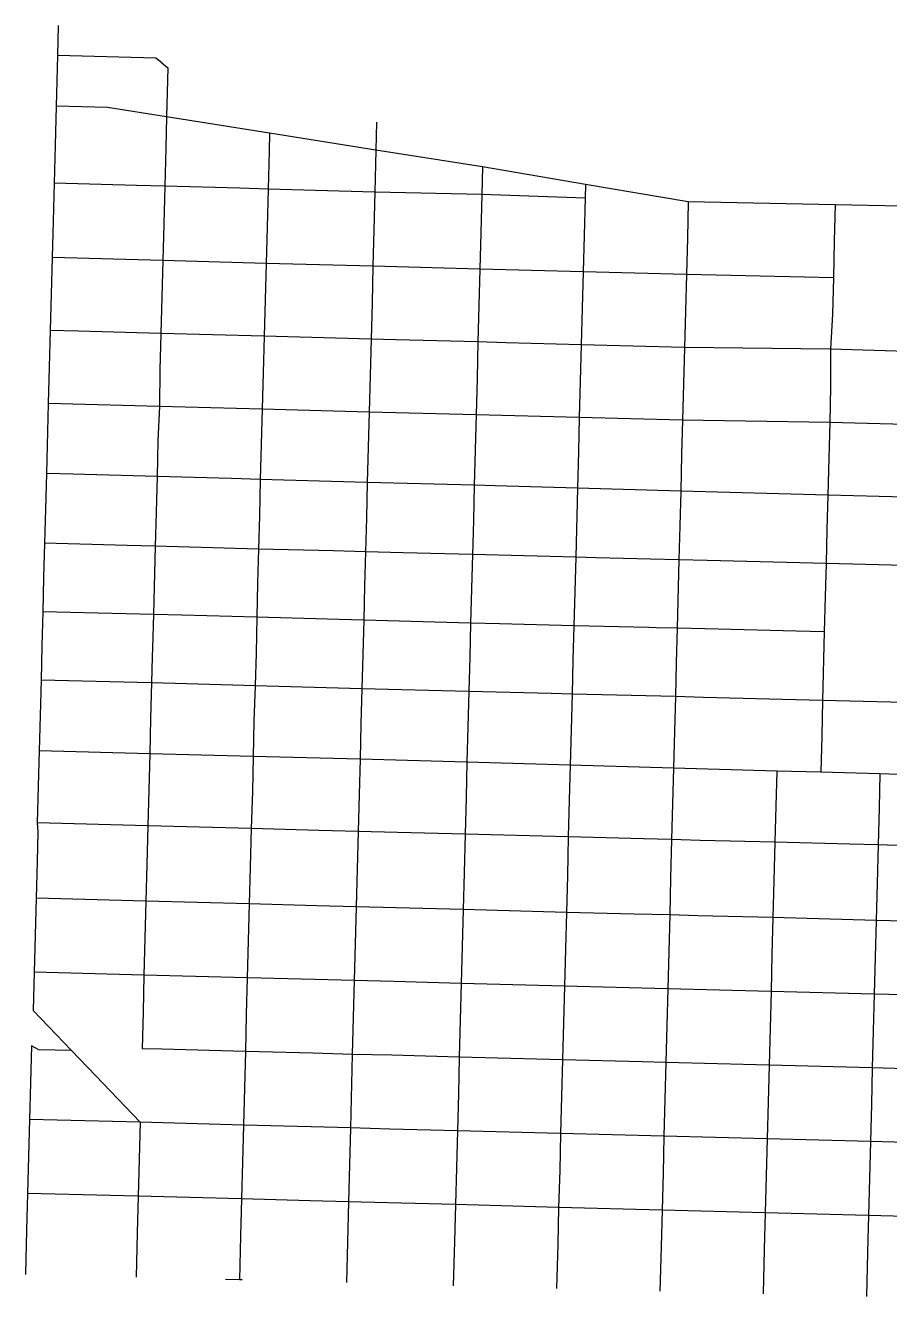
# Model space of a CAD drawing. Header units: inches. Extents: x 486459 to 494398, y 5455945 to 5462335.
# Drawn here: x 486459 to 487637, y 5456117 to 5457850 of the extents above; entities that cross this region are included whole.
import ezdxf

# ---------------------------------------------------------------- set-up
doc = ezdxf.new("R2010")
doc.units = ezdxf.units.IN
doc.header["$MEASUREMENT"] = 0
for name, color, linetype in [('Arterial', 10, 'Continuous'), ('Residential', 10, 'Continuous'), ('Secondary', 10, 'Continuous')]:
    doc.layers.add(name, color=color, linetype=linetype)

msp = doc.modelspace()

# ---------------------------------------------------------------- linework, layer by layer
at = {"layer": 'Arterial', "color": 1, "lineweight": -3, "ltscale": 2}
for p, q in [((486503.1, 5457808.8, 12.4), (486501.3, 5457739.8, 15)), ((486501.3, 5457739.8, 15), (486500, 5457686.5, 15.9)), ((486500, 5457686.5, 15.9), (486498.6, 5457634.6, 16)), ((486498.6, 5457634.6, 16), (486497.1, 5457582.9, 15.2)), ((486497.1, 5457582.9, 15.2), (486495.7, 5457533.3, 14.6)), ((486495.7, 5457533.3, 14.6), (486494.4, 5457483.5, 13.6)), ((486494.4, 5457483.5, 13.6), (486493.1, 5457433.9, 12.4)), ((486493.1, 5457433.9, 12.4), (486491.7, 5457384.2, 10.8)), ((486491.7, 5457384.2, 10.8), (486490.4, 5457334.6, 9.9)), ((486490.4, 5457334.6, 9.9), (486487.9, 5457239.3, 10.2)), ((486642.2, 5457330.6, 14.5), (486490.4, 5457334.6, 9.9)), ((486781.9, 5457326.8, 17.6), (486642.2, 5457330.6, 14.5)), ((486927.8, 5457322.9, 19.1), (486781.9, 5457326.8, 17.6)), ((487073.5, 5457319.1, 18.5), (486927.8, 5457322.9, 19.1)), ((487214, 5457315.5, 17.5), (487073.5, 5457319.1, 18.5)), ((487354.8, 5457311.9, 16.4), (487214, 5457315.5, 17.5)), ((487555.2, 5457308.4, 15.6), (487354.8, 5457311.9, 16.4)), ((487755.5, 5457303.3, 14.8), (487555.2, 5457308.4, 15.6)), ((486487.9, 5457239.3, 10.2), (486486.6, 5457190.6, 10.2)), ((486486.6, 5457190.6, 10.2), (486485.4, 5457144, 10.4)), ((486485.4, 5457144, 10.4), (486484.2, 5457097.4, 10.7)), ((486484.2, 5457097.4, 10.7), (486483.1, 5457050.7, 10.8)), ((486483.1, 5457050.7, 10.8), (486481.8, 5457004.2, 11.4)), ((486481.8, 5457004.2, 11.4), (486480.6, 5456957.3, 12.2)), ((486480.6, 5456957.3, 12.2), (486479.3, 5456909.3, 13.6)), ((486479.3, 5456909.3, 13.6), (486478.1, 5456861.2, 15.5)), ((486478.1, 5456861.2, 15.5), (486476.8, 5456813.1, 17.4)), ((486628.7, 5456857.2, 15.9), (486478.1, 5456861.2, 15.5)), ((486769.6, 5456853.5, 16.6), (486628.7, 5456857.2, 15.9)), ((486915.3, 5456849.6, 17.2), (486769.6, 5456853.5, 16.6)), ((487061, 5456845.8, 17.7), (486915.3, 5456849.6, 17.2)), ((487061, 5456845.8, 17.7), (487059.7, 5456797.7, 17.9)), ((487201.7, 5456841.8, 18.1), (487061, 5456845.8, 17.7)), ((487342.4, 5456837.7, 18.6), (487201.7, 5456841.8, 18.1)), ((487483, 5456833.6, 19.2), (487342.4, 5456837.7, 18.6)), ((487543, 5456831.9, 19.6), (487483, 5456833.6, 19.2)), ((487623.7, 5456829.6, 19.9), (487543, 5456831.9, 19.6)), ((487764.5, 5456825.5, 20.7), (487623.7, 5456829.6, 19.9)), ((486476.8, 5456813.1, 17.4), (486475.5, 5456762.8, 19.4)), ((487059.7, 5456797.7, 17.9), (487058.4, 5456747.5, 18.2)), ((487058.4, 5456747.5, 18.2), (487057.1, 5456695, 18.5)), ((486475.2, 5456710.4, 20.5), (486473.9, 5456660.1, 22)), ((487057.1, 5456695, 18.5), (487055.8, 5456644.7, 19)), ((486473.9, 5456660.1, 22), (486471.3, 5456559.6, 27.9)), ((487055.8, 5456644.7, 19), (487054.5, 5456594.4, 19.5)), ((487054.5, 5456594.4, 19.5), (487053.2, 5456544.2, 19.9)), ((486471.3, 5456559.6, 27.9), (486469.9, 5456507.3, 30.8)), ((487053.2, 5456544.2, 19.9), (487051.9, 5456494, 20.5)), ((486469.9, 5456507.3, 30.8), (486522.2, 5456452.6, 35.7)), ((487051.9, 5456494, 20.5), (487050.5, 5456443.7, 22)), ((486522.2, 5456452.6, 35.7), (486555.2, 5456418.1, 38)), ((487050.5, 5456443.7, 22), (487049.3, 5456393.5, 22.2)), ((486555.2, 5456418.1, 38), (486615.7, 5456354.8, 42.3)), ((487049.3, 5456393.5, 22.2), (487047.9, 5456343.2, 22.4)), ((486615.7, 5456354.8, 42.3), (486614.4, 5456304.4, 46)), ((487047.9, 5456343.2, 22.4), (487046.6, 5456292.9, 22.9)), ((486614.4, 5456304.4, 46), (486613.1, 5456254.2, 50.2)), ((487046.6, 5456292.9, 22.9), (487045.3, 5456242.6, 23.7)), ((486613.1, 5456254.2, 50.2), (486611.8, 5456204, 53.3)), ((487045.3, 5456242.6, 23.7), (487044, 5456192.4, 24.3)), ((486611.8, 5456204, 53.3), (486610.2, 5456143.7, 56.4)), ((487044, 5456192.4, 24.3), (487042.4, 5456132, 25.3))]:
    msp.add_line(p, q, dxfattribs=at)
msp.add_polyline3d([(486475.5, 5456762.8, 19.4), (486476.2, 5456750.6, 19.6), (486475.2, 5456710.4, 20.5)], dxfattribs=at)
at = {"layer": 'Residential', "color": 7, "lineweight": -3}
for p, q in [((486504.2, 5457849.8, 0.9), (486503.1, 5457808.8, 12.4)), ((486651.8, 5457725.3, 16.5), (486650.7, 5457682.3, 17.3)), ((486937.9, 5457718, 1.2), (486936.9, 5457680, 14.3)), ((486792, 5457703, 15.6), (486791.3, 5457678.5, 16.2)), ((486650.7, 5457682.3, 17.3), (486649.3, 5457630.5, 18.1)), ((486791.3, 5457678.5, 16.2), (486789.9, 5457626.7, 18.8)), ((486936.9, 5457680, 14.3), (486935.4, 5457622.7, 16.8)), ((487082.1, 5457656.9, 12.8), (487081.1, 5457619.2, 14.4)), ((486610.9, 5457631.6, 17.9), (486498.6, 5457634.6, 16)), ((486649.3, 5457630.5, 18.1), (486610.9, 5457631.6, 17.9)), ((486649.3, 5457630.5, 18.1), (486647.9, 5457578.8, 17.9)), ((486751.6, 5457627.8, 18.8), (486649.3, 5457630.5, 18.1)), ((486789.9, 5457626.7, 18.8), (486751.6, 5457627.8, 18.8)), ((486789.9, 5457626.7, 18.8), (486788.6, 5457575, 19.2)), ((486935.4, 5457622.7, 16.8), (486789.9, 5457626.7, 18.8)), ((486935.4, 5457622.7, 16.8), (486934.1, 5457571.1, 17.8)), ((487081.1, 5457619.2, 14.4), (486935.4, 5457622.7, 16.8)), ((487081.1, 5457619.2, 14.4), (487079.8, 5457567.3, 16.6)), ((487222, 5457614.3, 11.7), (487081.1, 5457619.2, 14.4)), ((487222.5, 5457633.2, 11.4), (487222, 5457614.3, 11.7)), ((487222, 5457614.3, 11.7), (487220.6, 5457563.6, 13.2)), ((487362.6, 5457609.5, 10.6), (487361.3, 5457559.8, 11.9)), ((487562.8, 5457605.3, 8.9), (487561.5, 5457555.6, 10.4)), ((486647.9, 5457578.8, 17.9), (486646.5, 5457529.2, 17.6)), ((486788.6, 5457575, 19.2), (486787.2, 5457525.4, 19)), ((486934.1, 5457571.1, 17.8), (486932.8, 5457521.5, 18.6)), ((487079.8, 5457567.3, 16.6), (487078.6, 5457517.6, 17.6)), ((487220.6, 5457563.6, 13.2), (487219.3, 5457513.9, 14.4)), ((487361.3, 5457559.8, 11.9), (487359.9, 5457510.2, 13.5)), ((487561.5, 5457555.6, 10.4), (487560.2, 5457506, 11.8)), ((486646.5, 5457529.2, 17.6), (486495.7, 5457533.3, 14.6)), ((486646.5, 5457529.2, 17.6), (486645.2, 5457479.5, 17.6)), ((486787.2, 5457525.4, 19), (486646.5, 5457529.2, 17.6)), ((486787.2, 5457525.4, 19), (486785.9, 5457475.8, 18.3)), ((486932.8, 5457521.5, 18.6), (486787.2, 5457525.4, 19)), ((486932.8, 5457521.5, 18.6), (486931.6, 5457471.9, 18.7)), ((487078.6, 5457517.6, 17.6), (486932.8, 5457521.5, 18.6)), ((487078.6, 5457517.6, 17.6), (487077.3, 5457468, 18.6)), ((487219.3, 5457513.9, 14.4), (487078.6, 5457517.6, 17.6)), ((487219.3, 5457513.9, 14.4), (487218, 5457464.3, 15.6)), ((487359.9, 5457510.2, 13.5), (487219.3, 5457513.9, 14.4)), ((487359.9, 5457510.2, 13.5), (487358.7, 5457460.5, 14.4)), ((487521.1, 5457506.8, 12.1), (487359.9, 5457510.2, 13.5)), ((487560.2, 5457506, 11.8), (487521.1, 5457506.8, 12.1)), ((487560.2, 5457506, 11.8), (487558.9, 5457456.4, 13.5)), ((486645.2, 5457479.5, 17.6), (486643.9, 5457429.9, 17.9)), ((486785.9, 5457475.8, 18.3), (486784.6, 5457426.1, 19.2)), ((486931.6, 5457471.9, 18.7), (486930.3, 5457422.4, 18.6)), ((487077.3, 5457468, 18.6), (487076, 5457418.4, 18.6)), ((487218, 5457464.3, 15.6), (487216.7, 5457414.6, 16.7)), ((487358.7, 5457460.5, 14.4), (487357.4, 5457410.9, 15.2)), ((487558.9, 5457456.4, 13.5), (487556.5, 5457408.4, 14.4)), ((486531.5, 5457432.9, 13.1), (486493.1, 5457433.9, 12.4)), ((486643.9, 5457429.9, 17.9), (486531.5, 5457432.9, 13.1)), ((486643.9, 5457429.9, 17.9), (486642.5, 5457380.2, 15.7)), ((486784.6, 5457426.1, 19.2), (486643.9, 5457429.9, 17.9)), ((486784.6, 5457426.1, 19.2), (486783.2, 5457376.5, 18.8)), ((486930.3, 5457422.4, 18.6), (486784.6, 5457426.1, 19.2)), ((486930.3, 5457422.4, 18.6), (486929, 5457372.6, 18.7)), ((486964.2, 5457421.4, 18.4), (486930.3, 5457422.4, 18.6)), ((487076, 5457418.4, 18.6), (486964.2, 5457421.4, 18.4)), ((487076, 5457418.4, 18.6), (487074.8, 5457368.8, 18.5)), ((487114.4, 5457417.4, 18.2), (487076, 5457418.4, 18.6)), ((487216.7, 5457414.6, 16.7), (487114.4, 5457417.4, 18.2)), ((487216.7, 5457414.6, 16.7), (487215.4, 5457365.1, 16.9)), ((487357.4, 5457410.9, 15.2), (487216.7, 5457414.6, 16.7)), ((487357.4, 5457410.9, 15.2), (487356.1, 5457361.4, 15.9)), ((487556.5, 5457408.4, 14.4), (487357.4, 5457410.9, 15.2)), ((487556.5, 5457408.4, 14.4), (487556.4, 5457357.3, 14.9)), ((487757.9, 5457402.6, 13.4), (487556.5, 5457408.4, 14.4)), ((486642.5, 5457380.2, 15.7), (486642.2, 5457330.6, 14.5)), ((486783.2, 5457376.5, 18.8), (486781.9, 5457326.8, 17.6)), ((486929, 5457372.6, 18.7), (486927.8, 5457322.9, 19.1)), ((487074.8, 5457368.8, 18.5), (487073.5, 5457319.1, 18.5)), ((487215.4, 5457365.1, 16.9), (487214, 5457315.5, 17.5)), ((487356.1, 5457361.4, 15.9), (487354.8, 5457311.9, 16.4)), ((487556.4, 5457357.3, 14.9), (487555.2, 5457308.4, 15.6)), ((486642.2, 5457330.6, 14.5), (486640, 5457284, 13.7)), ((486781.9, 5457326.8, 17.6), (486779.4, 5457231.1, 16.6)), ((486927.8, 5457322.9, 19.1), (486925.2, 5457227, 17.9)), ((487073.5, 5457319.1, 18.5), (487071, 5457223, 19)), ((487214, 5457315.5, 17.5), (487212.8, 5457268.9, 17.9)), ((487354.8, 5457311.9, 16.4), (487353.5, 5457265, 16.4)), ((487555.2, 5457308.4, 15.6), (487554, 5457260.2, 16.3)), ((486640, 5457284, 13.7), (486638.7, 5457235.1, 13.1)), ((487212.8, 5457268.9, 17.9), (487211.6, 5457219, 17.9)), ((487353.5, 5457265, 16.4), (487352.2, 5457215.1, 17.2)), ((487554, 5457260.2, 16.3), (487552.7, 5457209.4, 16.9)), ((486524.1, 5457238.3, 10.5), (486487.9, 5457239.3, 10.2)), ((486638.7, 5457235.1, 13.1), (486524.1, 5457238.3, 10.5)), ((486638.7, 5457235.1, 13.1), (486637.4, 5457186.6, 12.2)), ((486740.2, 5457232.2, 15.4), (486638.7, 5457235.1, 13.1)), ((486779.4, 5457231.1, 16.6), (486740.2, 5457232.2, 15.4)), ((486779.4, 5457231.1, 16.6), (486778.2, 5457181.3, 15.7)), ((486925.2, 5457227, 17.9), (486779.4, 5457231.1, 16.6)), ((486925.2, 5457227, 17.9), (486923.9, 5457178.9, 17.7)), ((487071, 5457223, 19), (486925.2, 5457227, 17.9)), ((487071, 5457223, 19), (487069.7, 5457175.1, 18.3)), ((487099.3, 5457222.2, 18.7), (487071, 5457223, 19)), ((487211.6, 5457219, 17.9), (487099.3, 5457222.2, 18.7)), ((487211.6, 5457219, 17.9), (487209.1, 5457124.9, 17.1)), ((487352.2, 5457215.1, 17.2), (487211.6, 5457219, 17.9)), ((487352.2, 5457215.1, 17.2), (487351, 5457167.6, 17.5)), ((487552.7, 5457209.4, 16.9), (487352.2, 5457215.1, 17.2)), ((487552.7, 5457209.4, 16.9), (487551.5, 5457162.8, 17.2)), ((487716.8, 5457205.1, 16.6), (487552.7, 5457209.4, 16.9)), ((486637.4, 5457186.6, 12.2), (486636.2, 5457140.1, 11.5)), ((486778.2, 5457181.3, 15.7), (486777, 5457136.2, 15.2)), ((486923.9, 5457178.9, 17.7), (486922.7, 5457132.4, 17.4)), ((487069.7, 5457175.1, 18.3), (487068.5, 5457128.5, 18.1)), ((487351, 5457167.6, 17.5), (487349.8, 5457121.4, 17.7)), ((487551.5, 5457162.8, 17.2), (487550.3, 5457116.3, 17.6)), ((486597.8, 5457141.1, 11.2), (486485.4, 5457144, 10.4)), ((486636.2, 5457140.1, 11.5), (486597.8, 5457141.1, 11.2)), ((486636.2, 5457140.1, 11.5), (486633.7, 5457046.8, 12.4)), ((486777, 5457136.2, 15.2), (486636.2, 5457140.1, 11.5)), ((486777, 5457136.2, 15.2), (486775.7, 5457089.7, 14.8)), ((486879.3, 5457133.5, 16.6), (486777, 5457136.2, 15.2)), ((486922.7, 5457132.4, 17.4), (486879.3, 5457133.5, 16.6)), ((486922.7, 5457132.4, 17.4), (486921.5, 5457085.8, 17.2)), ((486974, 5457131, 17.3), (486922.7, 5457132.4, 17.4)), ((487068.5, 5457128.5, 18.1), (486974, 5457131, 17.3)), ((487068.5, 5457128.5, 18.1), (487067.3, 5457081.9, 17.9)), ((487209.1, 5457124.9, 17.1), (487068.5, 5457128.5, 18.1)), ((487209.1, 5457124.9, 17.1), (487207.9, 5457078.2, 17.3)), ((487237.5, 5457124.2, 17.1), (487209.1, 5457124.9, 17.1)), ((487311.1, 5457122.3, 17.4), (487237.5, 5457124.2, 17.1)), ((487349.8, 5457121.4, 17.7), (487311.1, 5457122.3, 17.4)), ((487349.8, 5457121.4, 17.7), (487347.3, 5457028.2, 17)), ((487388.1, 5457120.4, 17.2), (487349.8, 5457121.4, 17.7)), ((487550.3, 5457116.3, 17.6), (487388.1, 5457120.4, 17.2)), ((487550.3, 5457116.3, 17.6), (487549.2, 5457071.4, 17.8)), ((487750.6, 5457111.2, 18.8), (487550.3, 5457116.3, 17.6)), ((486775.7, 5457089.7, 14.8), (486774.5, 5457043.1, 14.4)), ((486921.5, 5457085.8, 17.2), (486920.3, 5457039.2, 17.1)), ((487067.3, 5457081.9, 17.9), (487066, 5457035.3, 17.7)), ((487207.9, 5457078.2, 17.3), (487206.6, 5457031.7, 17.5)), ((487549.2, 5457071.4, 17.8), (487547.9, 5457023.1, 18)), ((486633.7, 5457046.8, 12.4), (486483.1, 5457050.7, 10.8)), ((486633.7, 5457046.8, 12.4), (486632.5, 5457001.7, 12.8)), ((486672.5, 5457045.8, 12.8), (486633.7, 5457046.8, 12.4)), ((486774.5, 5457043.1, 14.4), (486672.5, 5457045.8, 12.8)), ((486774.5, 5457043.1, 14.4), (486773.7, 5456994.1, 14.6)), ((486886.9, 5457040.1, 15.9), (486774.5, 5457043.1, 14.4)), ((486920.3, 5457039.2, 17.1), (486886.9, 5457040.1, 15.9)), ((486920.3, 5457039.2, 17.1), (486919, 5456992.6, 16.7)), ((487066, 5457035.3, 17.7), (486920.3, 5457039.2, 17.1)), ((487066, 5457035.3, 17.7), (487064.8, 5456988.6, 17.4)), ((487105.3, 5457034.3, 17.8), (487066, 5457035.3, 17.7)), ((487206.6, 5457031.7, 17.5), (487105.3, 5457034.3, 17.8)), ((487206.6, 5457031.7, 17.5), (487205.4, 5456984.9, 17.7)), ((487308.7, 5457029.2, 17.2), (487206.6, 5457031.7, 17.5)), ((487319, 5457028.9, 17), (487308.7, 5457029.2, 17.2)), ((487347.3, 5457028.2, 17), (487319, 5457028.9, 17)), ((487347.3, 5457028.2, 17), (487346.1, 5456981.2, 17.1)), ((487385.7, 5457027.2, 17), (487347.3, 5457028.2, 17)), ((487509.6, 5457024.1, 17.7), (487385.7, 5457027.2, 17)), ((487547.9, 5457023.1, 18), (487509.6, 5457024.1, 17.7)), ((487547.9, 5457023.1, 18), (487545.5, 5456929.9, 18.6)), ((486632.5, 5457001.7, 12.8), (486632.2, 5456989.1, 12.8)), ((486632.2, 5456989.1, 12.8), (486631.3, 5456953.6, 13.3)), ((486773.7, 5456994.1, 14.6), (486772.6, 5456949.9, 14.7)), ((486919, 5456992.6, 16.7), (486917.8, 5456945.8, 16.5)), ((487064.8, 5456988.6, 17.4), (487063.5, 5456942, 17.4)), ((487205.4, 5456984.9, 17.7), (487204.2, 5456938.5, 17.9)), ((487346.1, 5456981.2, 17.1), (487344.9, 5456935, 17.3)), ((486592.9, 5456954.6, 13.1), (486480.6, 5456957.3, 12.2)), ((486631.3, 5456953.6, 13.3), (486592.9, 5456954.6, 13.1)), ((486631.3, 5456953.6, 13.3), (486630, 5456905.4, 14.3)), ((486741.9, 5456950.6, 14.5), (486631.3, 5456953.6, 13.3)), ((486772.6, 5456949.9, 14.7), (486741.9, 5456950.6, 14.5)), ((486772.6, 5456949.9, 14.7), (486770.8, 5456901.6, 15.4)), ((486917.8, 5456945.8, 16.5), (486772.6, 5456949.9, 14.7)), ((486917.8, 5456945.8, 16.5), (486916.6, 5456897.8, 16.8)), ((487063.5, 5456942, 17.4), (486917.8, 5456945.8, 16.5)), ((487063.5, 5456942, 17.4), (487062.3, 5456893.9, 17.6)), ((487175.9, 5456939.2, 17.8), (487063.5, 5456942, 17.4)), ((487204.2, 5456938.5, 17.9), (487175.9, 5456939.2, 17.8)), ((487204.2, 5456938.5, 17.9), (487202.9, 5456890.1, 18.1)), ((487344.9, 5456935, 17.3), (487204.2, 5456938.5, 17.9)), ((487344.9, 5456935, 17.3), (487343.7, 5456888, 17.7)), ((487383.3, 5456934, 17.3), (487344.9, 5456935, 17.3)), ((487509.2, 5456930.8, 18.2), (487383.3, 5456934, 17.3)), ((487545.5, 5456929.9, 18.6), (487509.2, 5456930.8, 18.2)), ((487545.5, 5456929.9, 18.6), (487544.3, 5456881.6, 19)), ((487745.9, 5456924.8, 19.7), (487545.5, 5456929.9, 18.6)), ((486630, 5456905.4, 14.3), (486628.7, 5456857.2, 15.9)), ((486770.8, 5456901.6, 15.4), (486769.6, 5456853.5, 16.6)), ((486916.6, 5456897.8, 16.8), (486915.3, 5456849.6, 17.2)), ((487062.3, 5456893.9, 17.6), (487061, 5456845.8, 17.7)), ((487202.9, 5456890.1, 18.1), (487201.7, 5456841.8, 18.1)), ((487343.7, 5456888, 17.7), (487342.4, 5456837.7, 18.6)), ((487544.3, 5456881.6, 19), (487543, 5456831.9, 19.6)), ((486628.7, 5456857.2, 15.9), (486627.4, 5456808.5, 16.3)), ((486769.6, 5456853.5, 16.6), (486768.6, 5456805.7, 16.1)), ((486915.3, 5456849.6, 17.2), (486914.1, 5456801.5, 17.3)), ((487201.7, 5456841.8, 18.1), (487200.4, 5456794, 18.6)), ((487342.4, 5456837.7, 18.6), (487339.8, 5456740.1, 20)), ((487483, 5456833.6, 19.2), (487481.8, 5456785.6, 18.9)), ((487623.7, 5456829.6, 19.9), (487622.5, 5456783.5, 19.4)), ((486627.4, 5456808.5, 16.3), (486626.2, 5456758.8, 17.4)), ((486768.6, 5456805.7, 16.1), (486767, 5456755.1, 16.4)), ((486914.1, 5456801.5, 17.3), (486912.7, 5456751.3, 17.7)), ((487200.4, 5456794, 18.6), (487199.1, 5456743.8, 19.1)), ((487481.8, 5456785.6, 18.9), (487480.6, 5456736.5, 18.7)), ((487622.5, 5456783.5, 19.4), (487621.2, 5456732.8, 19.5)), ((486626.2, 5456758.8, 17.4), (486624.8, 5456706.4, 18.7)), ((486767, 5456755.1, 16.4), (486765.6, 5456702.7, 17.3)), ((486912.7, 5456751.3, 17.7), (486910.1, 5456648.5, 18.5)), ((487199.1, 5456743.8, 19.1), (487197.8, 5456691.3, 19.3)), ((487339.8, 5456740.1, 20), (487338.5, 5456687.7, 20.2)), ((487480.6, 5456736.5, 18.7), (487479.2, 5456684, 18.8)), ((487621.2, 5456732.8, 19.5), (487619.8, 5456680.4, 19.5)), ((486624.8, 5456706.4, 18.7), (486623.5, 5456656.2, 20.6)), ((486765.6, 5456702.7, 17.3), (486764.4, 5456652.4, 18.2)), ((487197.8, 5456691.3, 19.3), (487196.5, 5456641, 19.6)), ((487338.5, 5456687.7, 20.2), (487337.2, 5456637.4, 20)), ((487479.2, 5456684, 18.8), (487477.9, 5456633.8, 19.5)), ((487619.8, 5456680.4, 19.5), (487618.5, 5456630.1, 19.7)), ((486623.5, 5456656.2, 20.6), (486473.9, 5456660.1, 22)), ((486623.5, 5456656.2, 20.6), (486622.2, 5456605.9, 21.3)), ((486764.4, 5456652.4, 18.2), (486623.5, 5456656.2, 20.6)), ((486764.4, 5456652.4, 18.2), (486763, 5456602.1, 19.3)), ((486856.6, 5456650, 19), (486764.4, 5456652.4, 18.2)), ((486910.1, 5456648.5, 18.5), (486856.6, 5456650, 19)), ((486910.1, 5456648.5, 18.5), (486907.4, 5456548.1, 20.5)), ((486964.7, 5456647.1, 18.4), (486910.1, 5456648.5, 18.5)), ((487055.8, 5456644.7, 19), (486964.7, 5456647.1, 18.4)), ((487196.5, 5456641, 19.6), (487055.8, 5456644.7, 19)), ((487196.5, 5456641, 19.6), (487195.1, 5456590.8, 19.7)), ((487288.7, 5456638.7, 19.8), (487196.5, 5456641, 19.6)), ((487337.2, 5456637.4, 20), (487288.7, 5456638.7, 19.8)), ((487337.2, 5456637.4, 20), (487335.9, 5456587.1, 20.1)), ((487375.5, 5456636.4, 20), (487337.2, 5456637.4, 20)), ((487477.9, 5456633.8, 19.5), (487375.5, 5456636.4, 20)), ((487477.9, 5456633.8, 19.5), (487476.6, 5456583.5, 19.7)), ((487618.5, 5456630.1, 19.7), (487477.9, 5456633.8, 19.5)), ((487618.5, 5456630.1, 19.7), (487617.2, 5456579.9, 20.2)), ((487767.3, 5456626.3, 20.5), (487618.5, 5456630.1, 19.7)), ((486622.2, 5456605.9, 21.3), (486620.9, 5456555.6, 21.8)), ((486763, 5456602.1, 19.3), (486761.6, 5456551.9, 20.7)), ((487195.1, 5456590.8, 19.7), (487193.8, 5456540.5, 20.3)), ((487335.9, 5456587.1, 20.1), (487334.6, 5456536.9, 20.2)), ((487476.6, 5456583.5, 19.7), (487475.3, 5456533.2, 20.6)), ((487617.2, 5456579.9, 20.2), (487615.9, 5456529.6, 20.7)), ((486620.9, 5456555.6, 21.8), (486471.3, 5456559.6, 27.9)), ((486620.9, 5456555.6, 21.8), (486619.6, 5456505.3, 22.5)), ((486761.6, 5456551.9, 20.7), (486620.9, 5456555.6, 21.8)), ((486761.6, 5456551.9, 20.7), (486760.3, 5456501.6, 21.2)), ((486853.9, 5456549.5, 20.3), (486761.6, 5456551.9, 20.7)), ((486907.4, 5456548.1, 20.5), (486853.9, 5456549.5, 20.3)), ((486907.4, 5456548.1, 20.5), (486904.7, 5456447.3, 21.5)), ((486961.2, 5456546.6, 20.4), (486907.4, 5456548.1, 20.5)), ((487053.2, 5456544.2, 19.9), (486961.2, 5456546.6, 20.4)), ((487193.8, 5456540.5, 20.3), (487053.2, 5456544.2, 19.9)), ((487193.8, 5456540.5, 20.3), (487192.5, 5456490.3, 20.8)), ((487334.6, 5456536.9, 20.2), (487193.8, 5456540.5, 20.3)), ((487334.6, 5456536.9, 20.2), (487333.3, 5456486.7, 20.6)), ((487475.3, 5456533.2, 20.6), (487334.6, 5456536.9, 20.2)), ((487475.3, 5456533.2, 20.6), (487474, 5456483, 20.9)), ((487615.9, 5456529.6, 20.7), (487475.3, 5456533.2, 20.6)), ((487615.9, 5456529.6, 20.7), (487614.6, 5456479.3, 21.8)), ((487756.7, 5456526, 21), (487615.9, 5456529.6, 20.7)), ((486619.6, 5456505.3, 22.5), (486618.3, 5456455.1, 23.8)), ((486760.3, 5456501.6, 21.2), (486759.1, 5456451.4, 22)), ((487192.5, 5456490.3, 20.8), (487191.2, 5456440.1, 21.5)), ((487333.3, 5456486.7, 20.6), (487332, 5456436.4, 21.1)), ((487474, 5456483, 20.9), (487472.7, 5456432.8, 21.7)), ((487614.6, 5456479.3, 21.8), (487613.3, 5456429.1, 23)), ((486467.5, 5456459.1, 39.8), (486466.2, 5456408.8, 45.4)), ((486645.4, 5456454.4, 23.1), (486618.3, 5456455.1, 23.8)), ((486759.1, 5456451.4, 22), (486645.4, 5456454.4, 23.1)), ((486759.1, 5456451.4, 22), (486757.7, 5456401.2, 23)), ((486851.4, 5456449, 21.4), (486759.1, 5456451.4, 22)), ((486904.7, 5456447.3, 21.5), (486851.4, 5456449, 21.4)), ((486904.7, 5456447.3, 21.5), (486902.2, 5456347.1, 23.2)), ((486958.6, 5456446.2, 21.7), (486904.7, 5456447.3, 21.5)), ((487050.5, 5456443.7, 22), (486958.6, 5456446.2, 21.7)), ((487191.2, 5456440.1, 21.5), (487050.5, 5456443.7, 22)), ((487191.2, 5456440.1, 21.5), (487189.9, 5456389.8, 22)), ((487299.5, 5456437.3, 21), (487191.2, 5456440.1, 21.5)), ((487332, 5456436.4, 21.1), (487299.5, 5456437.3, 21)), ((487332, 5456436.4, 21.1), (487330.7, 5456386.2, 21.5)), ((487472.7, 5456432.8, 21.7), (487332, 5456436.4, 21.1)), ((487472.7, 5456432.8, 21.7), (487471.4, 5456382.5, 21.4)), ((487613.3, 5456429.1, 23), (487472.7, 5456432.8, 21.7)), ((487613.3, 5456429.1, 23), (487612, 5456378.9, 23.4)), ((487754.1, 5456425.4, 21.7), (487613.3, 5456429.1, 23)), ((486466.2, 5456408.8, 45.4), (486464.9, 5456358.5, 49.8)), ((486757.7, 5456401.2, 23), (486756.4, 5456350.9, 25.2)), ((487189.9, 5456389.8, 22), (487188.6, 5456339.6, 22.8)), ((487330.7, 5456386.2, 21.5), (487329.4, 5456335.9, 22.2)), ((487471.4, 5456382.5, 21.4), (487470.1, 5456332.2, 21.2)), ((487612, 5456378.9, 23.4), (487610.7, 5456328.6, 23.7)), ((486464.9, 5456358.5, 49.8), (486463.6, 5456308.3, 53.8)), ((486615.7, 5456354.8, 42.3), (486464.9, 5456358.5, 49.8)), ((486756.4, 5456350.9, 25.2), (486615.7, 5456354.8, 42.3)), ((486756.4, 5456350.9, 25.2), (486755.1, 5456300.7, 29.4)), ((486848.8, 5456348.5, 23.4), (486756.4, 5456350.9, 25.2)), ((486902.2, 5456347.1, 23.2), (486848.8, 5456348.5, 23.4)), ((486902.2, 5456347.1, 23.2), (486899.6, 5456246.6, 24.7)), ((486955.7, 5456345.7, 23.1), (486902.2, 5456347.1, 23.2)), ((487047.9, 5456343.2, 22.4), (486955.7, 5456345.7, 23.1)), ((487188.6, 5456339.6, 22.8), (487047.9, 5456343.2, 22.4)), ((487188.6, 5456339.6, 22.8), (487187.3, 5456289.3, 23)), ((487329.4, 5456335.9, 22.2), (487188.6, 5456339.6, 22.8)), ((487329.4, 5456335.9, 22.2), (487328.1, 5456285.6, 22.7)), ((487470.1, 5456332.2, 21.2), (487329.4, 5456335.9, 22.2)), ((487470.1, 5456332.2, 21.2), (487468.7, 5456281.9, 21.6)), ((487610.7, 5456328.6, 23.7), (487470.1, 5456332.2, 21.2)), ((487610.7, 5456328.6, 23.7), (487609.4, 5456278.3, 23.2)), ((487751.5, 5456324.9, 23.1), (487610.7, 5456328.6, 23.7)), ((486463.6, 5456308.3, 53.8), (486462.3, 5456258, 56.9)), ((486755.1, 5456300.7, 29.4), (486753.9, 5456250.5, 36.8)), ((487187.3, 5456289.3, 23), (487185.9, 5456238.9, 23.3)), ((487328.1, 5456285.6, 22.7), (487326.8, 5456235.3, 23.1)), ((487468.7, 5456281.9, 21.6), (487467.4, 5456231.6, 21.9)), ((487609.4, 5456278.3, 23.2), (487608.1, 5456227.9, 23.1)), ((486462.3, 5456258, 56.9), (486461, 5456207.8, 60.3)), ((486613.1, 5456254.2, 50.2), (486462.3, 5456258, 56.9)), ((486753.9, 5456250.5, 36.8), (486613.1, 5456254.2, 50.2)), ((486753.9, 5456250.5, 36.8), (486752.5, 5456200.3, 44.2)), ((486847.4, 5456247.9, 26.3), (486753.9, 5456250.5, 36.8)), ((486899.6, 5456246.6, 24.7), (486847.4, 5456247.9, 26.3)), ((486899.6, 5456246.6, 24.7), (486896.8, 5456136.3, 33.4)), ((486953.3, 5456245.1, 24.2), (486899.6, 5456246.6, 24.7)), ((487045.3, 5456242.6, 23.7), (486953.3, 5456245.1, 24.2)), ((487185.9, 5456238.9, 23.3), (487045.3, 5456242.6, 23.7)), ((487185.9, 5456238.9, 23.3), (487184.6, 5456188.7, 23.4)), ((487326.8, 5456235.3, 23.1), (487185.9, 5456238.9, 23.3)), ((487326.8, 5456235.3, 23.1), (487325.5, 5456185, 23.3)), ((487467.4, 5456231.6, 21.9), (487326.8, 5456235.3, 23.1)), ((487467.4, 5456231.6, 21.9), (487466.1, 5456181.3, 22.3)), ((487608.1, 5456227.9, 23.1), (487467.4, 5456231.6, 21.9)), ((487608.1, 5456227.9, 23.1), (487606.8, 5456177.7, 22.5)), ((487748.8, 5456224.3, 23), (487608.1, 5456227.9, 23.1)), ((486461, 5456207.8, 60.3), (486459.4, 5456147.5, 63.5)), ((486752.5, 5456200.3, 44.2), (486750.9, 5456140.1, 48.6)), ((487184.6, 5456188.7, 23.4), (487183.1, 5456128.3, 23.8)), ((487325.5, 5456185, 23.3), (487323.9, 5456124.6, 23.4)), ((487466.1, 5456181.3, 22.3), (487464.6, 5456121, 22.9)), ((487606.8, 5456177.7, 22.5), (487605.2, 5456117.3, 22.6))]:
    msp.add_line(p, q, dxfattribs=at)
for points in [[(486645.4, 5457798.6, 6.9), (486637.2, 5457805.1, 6), (486503.1, 5457808.8, 12.4)], [(486645.4, 5457798.6, 6.9), (486653.6, 5457792.1, 6.9), (486651.8, 5457725.3, 16.5)], [(486522.2, 5456452.6, 35.7), (486477.5, 5456453.8, 40.2), (486467.5, 5456459.1, 39.8)]]:
    msp.add_polyline3d(points, dxfattribs=at)
at = {"layer": 'Secondary', "color": 1, "lineweight": -3}
for p, q in [((486792, 5457703, 15.6), (486651.8, 5457725.3, 16.5)), ((486936.9, 5457680, 14.3), (486792, 5457703, 15.6)), ((487082.1, 5457656.9, 12.8), (486936.9, 5457680, 14.3)), ((487222.5, 5457633.2, 11.4), (487082.1, 5457656.9, 12.8)), ((487362.6, 5457609.5, 10.6), (487222.5, 5457633.2, 11.4)), ((487562.8, 5457605.3, 8.9), (487362.6, 5457609.5, 10.6)), ((487691.9, 5457602.4, 10), (487562.8, 5457605.3, 8.9)), ((486626.2, 5456758.8, 17.4), (486475.5, 5456762.8, 19.4)), ((486767, 5456755.1, 16.4), (486626.2, 5456758.8, 17.4)), ((486859.3, 5456752.7, 16.7), (486767, 5456755.1, 16.4)), ((486912.7, 5456751.3, 17.7), (486859.3, 5456752.7, 16.7)), ((486966.2, 5456749.9, 17.8), (486912.7, 5456751.3, 17.7)), ((487058.4, 5456747.5, 18.2), (486966.2, 5456749.9, 17.8)), ((487199.1, 5456743.8, 19.1), (487058.4, 5456747.5, 18.2)), ((487301.4, 5456741.1, 19.6), (487199.1, 5456743.8, 19.1)), ((487339.8, 5456740.1, 20), (487301.4, 5456741.1, 19.6)), ((487378.6, 5456739.1, 19.4), (487339.8, 5456740.1, 20)), ((487480.6, 5456736.5, 18.7), (487378.6, 5456739.1, 19.4)), ((487582.8, 5456733.8, 19.1), (487480.6, 5456736.5, 18.7)), ((487621.2, 5456732.8, 19.5), (487582.8, 5456733.8, 19.1)), ((487659.9, 5456731.8, 19.6), (487621.2, 5456732.8, 19.5)), ((486750.9, 5456140.1, 48.6), (486732, 5456140.6, 49.7)), ((486754.5, 5456140, 48.5), (486750.9, 5456140.1, 48.6))]:
    msp.add_line(p, q, dxfattribs=at)
msp.add_polyline3d([(486651.8, 5457725.3, 16.5), (486571.1, 5457738.1, 15.8), (486501.3, 5457739.8, 15)], dxfattribs=at)

doc.saveas('drawing.dxf')
